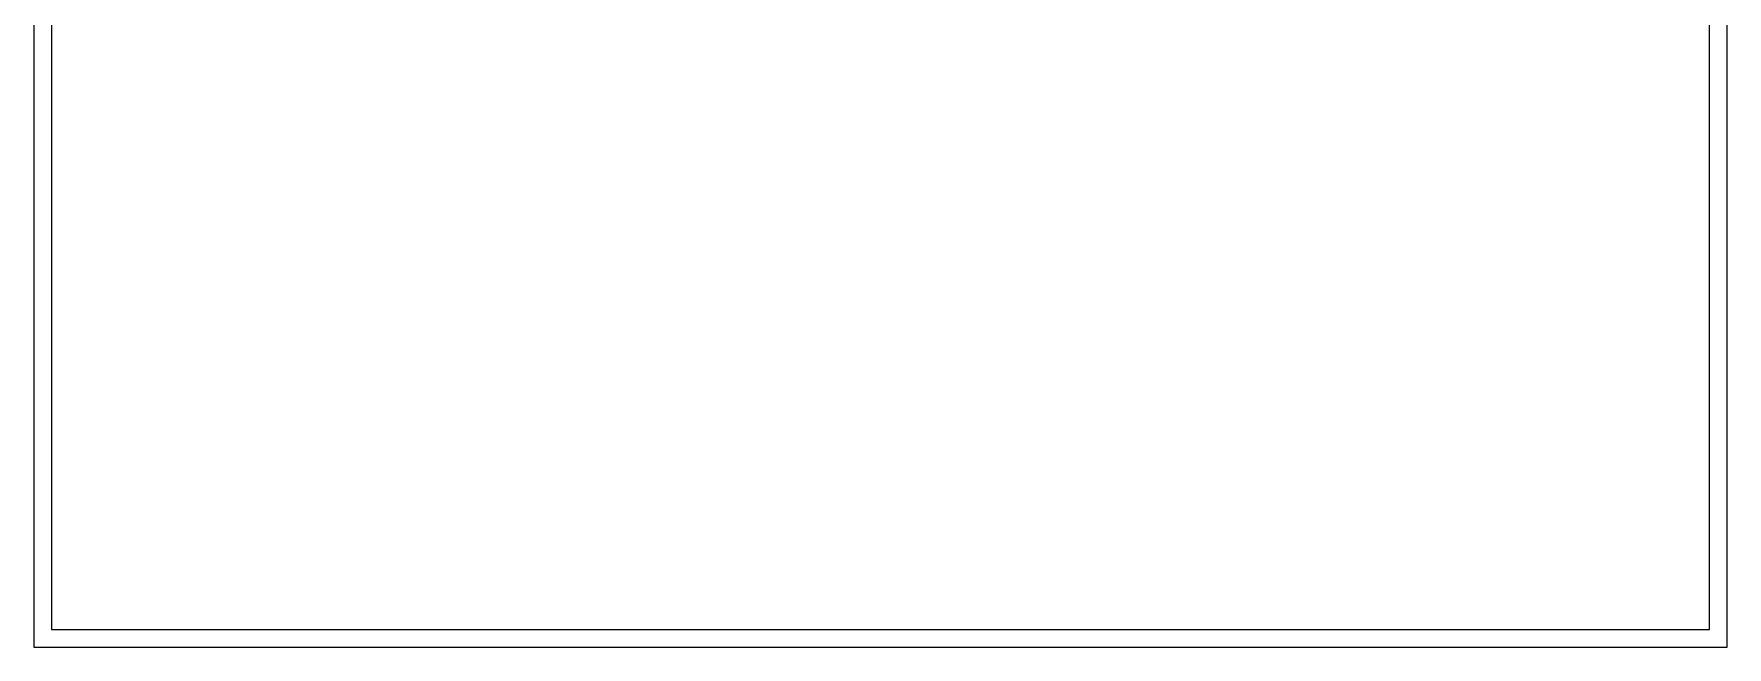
# Model space of a CAD drawing. Header units: millimetres. Extents: x 10 to 172, y 10 to 32.
# Drawn here: x 10 to 22.5, y 10 to 14.52 of the extents above; entities that cross this region are included whole.
import ezdxf

# ---------------------------------------------------------------- set-up
doc = ezdxf.new("R2010")
doc.units = ezdxf.units.MM
doc.layers.add('Terreno', color=1, linetype='Continuous')

msp = doc.modelspace()

# ---------------------------------------------------------------- linework, layer by layer
at = {"layer": 'Terreno'}
for p, q in [((10, 32), (10, 10)), ((22.5, 10), (22.5, 32)), ((22.37, 10.13), (22.37, 31.87)), ((10.13, 22), (10.13, 10.13)), ((10.13, 10.13), (22.37, 10.13)), ((10, 10), (22.5, 10))]:
    msp.add_line(p, q, dxfattribs=at)

doc.saveas('drawing.dxf')
